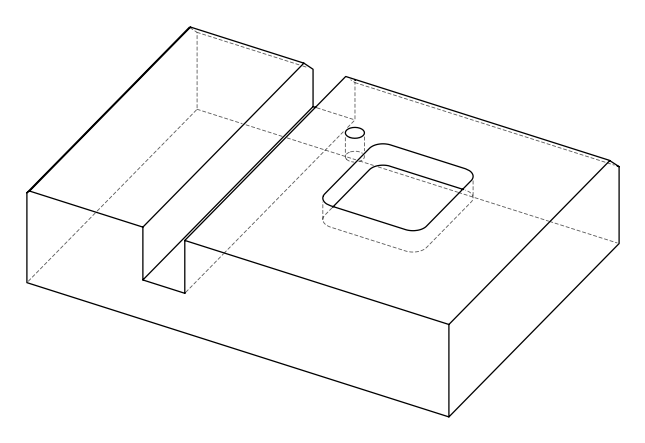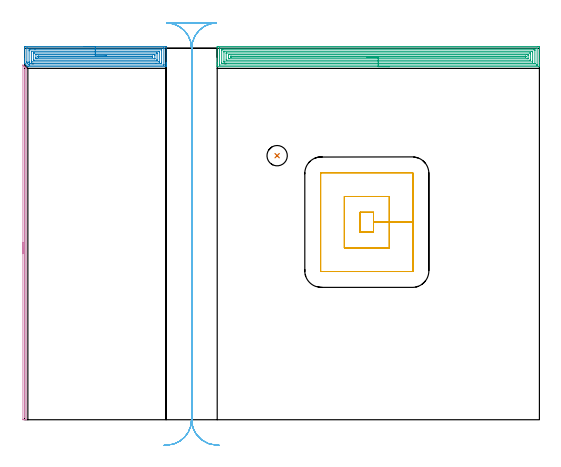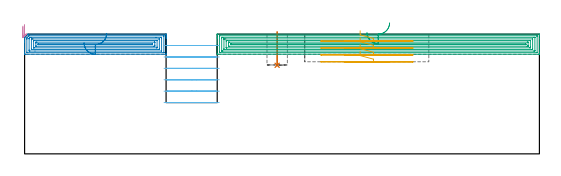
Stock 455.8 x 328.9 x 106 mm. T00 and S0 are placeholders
(PLAN: 6 operations, 3 tool changes, 45.6 min)
(1 INDEXABLE_INSERT_DRILL_BLIND_HOLE_FROM_SOLID | STEP1POCKET | NXT0302_007 | 0.12 min | 6957 mm3)
(2 AREA_MILL | FG_CHAMFER_SURFACE | UGT0205_001 | 7.24 min | 21059 mm3)
(3 AREA_MILL_1 | FG_CHAMFER_SURFACE_1 | UGT0205_001 | 16.21 min | 46405 mm3)
(4 AREA_MILL_2 | FG_CHAMFER_SURFACE_2 | UGT0205_001 | 5.13 min | 1311 mm3)
(5 MILL_RECTANGULAR_POCKET | POCKET_RECTANGULAR_STRAIGHT | UGT0201_006 | Follow Part, ap 7, ae 75% | 5.4 min | 306276 mm3)
(6 MILL_RECTANGULAR_SLOT | SLOT_RECTANGULAR | UGT0201_009 | Follow Part, ap 11.25, ae 75% | 11.53 min | 898715 mm3)
(TOOL NXT0302_007 | Index. Insert Drill 18mm [880-D1800L25-05] | D18 PA176 FL90 Z2)
(TOOL UGT0205_001 | Chamfer Mill 20 x 3 x 45 deg. | D20 FL50 Z2)
(TOOL UGT0201_006 | End Mill 28 mm | D28 FL25 Z2)
(TOOL UGT0201_009 | End Mill 45 mm | D45 FL63 Z6)
(OP 1 INDEXABLE_INSERT_DRILL_BLIND_HOLE_FROM_SOLID)
G17 G21 G94 G90
T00 M6
G54
G17 G0 G90 X223.6 Y233.8 S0 M3
G43 Z116. H1
G94 G81 G98 Z78.4 F250. R108.
G80
M5
M2
(OP 2 AREA_MILL)
G17 G21 G94 G90
T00 M6
G54
G17 G0 G90 X52.65 Y330.4 S1061 M3
G43 Z116. H0
Z98.2
G94 G1 X52.688 Z97.328 F250.
X52.802 Z96.464
X52.991 Z95.612
X53.253 Z94.78
X53.587 Z93.974
X53.99 Z93.2
X54.458 Z92.464
X54.99 Z91.772
X55.579 Z91.129
X56.222 Z90.54
X56.914 Z90.009
X57.65 Z89.54
X58.424 Z89.137
X59.23 Z88.803
X60.062 Z88.541
X60.914 Z88.352
X61.778 Z88.238
X62.65 Z88.2
X124.691
X125.088 Y330.395 Z88.203
X125.29 Y330.392 Z88.206
X125.3 Y330.185 Z88.412
Y316.353 Z102.242
Y315.75 Z102.844
Y315.187 Z103.41
Y314.865 Z103.731
Y314.302 Z104.294
Y313.981 Z104.614
Y313.337 Z105.262
Y312.961 Z105.639
Y312.619 Z105.971
X125.292 Y312.603 Z105.988
X125.138 Y312.6 Z106.
X3.287
X2.897 Y312.606 Z105.991
X2.795 Y312.706 Z105.892
X2.475 Y313.025 Z105.575
X0.311 Y315.188 Z103.41
X0.19 Y315.308 Z103.289
X0.014 Y315.488 Z103.11
X0.003 Y315.505 Z103.093
X0.001 Y315.529 Z103.07
X0. Y315.539 Z103.06
Y316.635 Z101.96
Y318.726 Z99.872
Y319.288 Z99.306
Y319.892 Z98.704
Y329.301 Z89.296
X0.005 Y329.904 Z88.693
X0.009 Y330.392 Z88.206
X0.114 Y330.394 Z88.204
X0.609 Y330.4 Z88.2
X62.65
Y328.986 Z89.614
X123.128 Y328.985 Z89.615
X123.221 Y328.984 Z89.616
X123.268 Y328.982 Z89.618
X123.285 Y328.979 Z89.621
X123.29 Y328.97 Z89.63
X123.294 Y328.863 Z89.737
X123.299 Y328.63 Z89.97
Y314.475 Z104.125
X123.295 Y314.085 Z104.515
X123.29 Y314.034 Z104.566
X123.286 Y314.02 Z104.58
X123.28 Y314.019 Z104.581
X123.228 Y314.016 Z104.584
X123.121 Y314.015 Z104.585
X122.906 Y314.014 Z104.586
X4.145 Y314.015 Z104.585
X4.039 Y314.018 Z104.582
X3.987 Y314.021 Z104.579
X3.923 Y314.039 Z104.561
X3.495 Y314.458 Z104.142
X3.287 Y314.663 Z103.937
X3.084 Y314.865 Z103.735
X2.394 Y315.557 Z103.043
X2.205 Y315.75 Z102.85
X2.018 Y315.943 Z102.657
X2.007 Y316.133 Z102.467
X2.002 Y316.635 Z101.965
X2. Y317.025 Z101.575
X2.001 Y328.525 Z90.075
X2.005 Y328.916 Z89.684
X2.01 Y328.967 Z89.633
X2.013 Y328.98 Z89.62
X2.02 Y328.981 Z89.619
X2.072 Y328.984 Z89.616
X2.179 Y328.985 Z89.615
X2.394 Y328.986 Z89.614
X62.65
Y327.571 Z91.029
X121.121
X121.229 Y327.57 Z91.03
X121.267 Y327.567 Z91.033
X121.282 Y327.566 Z91.034
X121.29 Y327.545 Z91.055
X121.295 Y327.428 Z91.172
X121.298 Y327.25 Z91.35
X121.3 Y327.073 Z91.527
Y316.457 Z102.143
X121.295 Y315.75 Z102.85
X121.291 Y315.581 Z103.019
X121.274 Y315.435 Z103.165
X121.121 Y315.434 Z103.166
X120.551 Y315.43 Z103.17
X116.33 Y315.428 Z103.172
X5.965 Y315.429 Z103.171
X5.393 Y315.432 Z103.168
X5.072 Y315.436 Z103.164
X4.971 Y315.44 Z103.16
X4.865 Y315.542 Z103.058
X4.652 Y315.75 Z102.85
X4.179 Y316.221 Z102.379
X4.079 Y316.326 Z102.274
X4.032 Y316.379 Z102.221
X4.01 Y316.408 Z102.192
X4.007 Y316.457 Z102.143
X4.002 Y316.635 Z101.965
X4. Y316.812 Z101.788
Y326.543 Z92.057
X4.005 Y327.25 Z91.35
X4.009 Y327.419 Z91.181
X4.026 Y327.565 Z91.035
X4.179 Y327.566 Z91.034
X4.749 Y327.57 Z91.03
X9.204 Y327.572 Z91.028
X62.65 Y327.571 Z91.029
Y326.157 Z92.443
X118.653
X119.194 Y326.155 Z92.445
X119.251 Y326.153 Z92.447
X119.284 Y326.151 Z92.449
X119.29 Y326.113 Z92.487
X119.294 Y325.915 Z92.685
X119.3 Y325.516 Z93.084
X119.299 Y317.094 Z101.506
X119.297 Y316.882 Z101.718
X119.294 Y316.856 Z101.744
X119.29 Y316.85 Z101.75
X119.281 Y316.847 Z101.753
X119.223 Y316.844 Z101.756
X119.125 Y316.843 Z101.757
X6.647
X6.106 Y316.845 Z101.755
X6.049 Y316.847 Z101.753
X6.016 Y316.849 Z101.751
X6.01 Y316.887 Z101.713
X6.006 Y317.085 Z101.515
X6. Y317.484 Z101.116
X6.001 Y325.906 Z92.694
X6.003 Y326.118 Z92.482
X6.006 Y326.144 Z92.456
X6.01 Y326.15 Z92.45
X6.019 Y326.153 Z92.447
X6.077 Y326.156 Z92.444
X6.175 Y326.157 Z92.443
X62.65
Y324.743 Z93.857
X116.805 Y324.742 Z93.858
X117.102 Y324.739 Z93.861
X117.29 Y324.736 Z93.864
X117.294 Y324.687 Z93.913
X117.297 Y324.596 Z94.004
X117.3 Y323.959 Z94.641
X117.299 Y318.404 Z100.196
X117.298 Y318.324 Z100.276
X117.294 Y318.285 Z100.315
X117.291 Y318.27 Z100.33
X117.249 Y318.264 Z100.336
X116.954 Y318.259 Z100.341
X116.805 Y318.257 Z100.343
X8.495 Y318.258 Z100.342
X8.198 Y318.261 Z100.339
X8.01 Y318.264 Z100.336
X8.006 Y318.313 Z100.287
X8.003 Y318.404 Z100.196
X8. Y319.041 Z99.559
X8.001 Y324.596 Z94.004
X8.002 Y324.676 Z93.924
X8.006 Y324.715 Z93.885
X8.009 Y324.73 Z93.87
X8.051 Y324.736 Z93.864
X8.346 Y324.741 Z93.859
X8.495 Y324.743 Z93.857
X62.65
Y323.329 Z95.271
X114.366 Z95.272
X114.872 Y323.326 Z95.274
X115.265 Y323.322 Z95.278
X115.29 Y323.319 Z95.281
X115.296 Y323.292 Z95.308
X115.299 Y322.827 Z95.773
X115.3 Y322.403 Z96.197
X115.298 Y319.751 Z98.85
X115.293 Y319.689 Z98.911
X115.289 Y319.677 Z98.923
X115.282 Y319.675 Z98.925
X115.252 Y319.673 Z98.927
X115.125 Y319.672 Z98.928
X114.872 Y319.671 Z98.929
X10.934 Y319.672 Z98.928
X10.428 Y319.674 Z98.926
X10.035 Y319.678 Z98.922
X10.01 Y319.681 Z98.919
X10.004 Y319.708 Z98.892
X10.001 Y320.173 Z98.427
X10. Y320.597 Z98.003
X10.002 Y323.25 Z95.35
X10.007 Y323.311 Z95.289
X10.011 Y323.323 Z95.277
X10.018 Y323.325 Z95.275
X10.048 Y323.327 Z95.273
X10.175 Y323.328 Z95.272
X10.428 Y323.329 Z95.271
X62.65
Y321.915 Z96.685
X113.115 Y321.914 Z96.686
X113.278 Y321.908 Z96.692
X113.294 Y321.856 Z96.744
X113.298 Y321.837 Z96.763
X113.3 Y321.731 Z96.869
X113.298 Y321.394 Z97.206
X113.296 Y321.289 Z97.311
X113.286 Y321.092 Z97.508
X113.031 Y321.085 Z97.515
X12.185 Y321.086 Z97.514
X12.022 Y321.092 Z97.508
X12.006 Y321.144 Z97.456
X12.002 Y321.163 Z97.437
X12. Y321.269 Z97.331
X12.001 Y321.395 Z97.205
X12.01 Y321.87 Z96.73
X12.017 Y321.909 Z96.691
X12.022 Y321.912 Z96.688
X12.048 Y321.914 Z96.686
X62.65 Y321.915 Z96.685
X63.522 Z96.723
X64.386 Z96.837
X65.238 Z97.026
X66.07 Z97.288
X66.876 Z97.622
X67.65 Z98.025
X68.386 Z98.494
X69.078 Z99.025
X69.721 Z99.614
X70.31 Z100.257
X70.842 Z100.95
X71.31 Z101.685
X71.713 Z102.459
X72.047 Z103.265
X72.309 Z104.097
X72.498 Z104.949
X72.612 Z105.814
X72.65 Z106.685
G0 Z116.
M5
M2
(OP 3 AREA_MILL_1)
G17 G21 G94 G90
T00 M6
G54
G17 G0 G90 X323.15 Y312.6 S1061 M3
G43 Z116. H0
G94 G1 X323.112 Z115.128 F250.
X322.998 Z114.263
X322.809 Z113.412
X322.547 Z112.58
X322.213 Z111.774
X321.81 Z111.
X321.342 Z110.264
X320.81 Z109.572
X320.221 Z108.929
X319.578 Z108.339
X318.886 Z107.808
X318.15 Z107.34
X317.376 Z106.937
X316.57 Z106.603
X315.738 Z106.341
X314.886 Z106.152
X314.022 Z106.038
X313.15 Z106.
X170.671
X170.508 Y312.603 Z105.988
X170.5 Y312.62 Z105.97
Y312.979 Z105.621
Y313.305 Z105.294
Y313.981 Z104.614
Y315.203 Z103.394
Y315.75 Z102.844
Y316.361 Z102.234
Y329.631 Z88.967
X170.503 Y329.904 Z88.693
X170.509 Y330.392 Z88.206
X170.622 Y330.395 Z88.203
X171.117 Y330.4 Z88.2
X454.682
X455.183 Y330.399 Z88.201
X455.678 Y330.395 Z88.203
X455.791 Y330.392 Z88.206
X455.796 Y329.904 Z88.693
X455.8 Y329.293 Z89.305
Y316.361 Z102.234
Y313.981 Z104.614
Y313.305 Z105.294
Y312.979 Z105.621
Y312.62 Z105.97
X455.792 Y312.602 Z105.988
X455.63 Y312.6 Z106.
X313.15
Y314.014 Z104.586
X172.869 Y314.015 Z104.585
X172.51 Y314.028 Z104.572
X172.505 Y314.138 Z104.462
X172.501 Y314.38 Z104.22
Y328.534 Z90.066
X172.507 Y328.934 Z89.666
X172.511 Y328.98 Z89.62
X172.529 Y328.982 Z89.618
X172.582 Y328.985 Z89.615
X172.689 Y328.986 Z89.614
X172.904
X453.431 Y328.985 Z89.615
X453.79 Y328.972 Z89.628
X453.795 Y328.862 Z89.738
X453.799 Y328.62 Z89.98
Y314.466 Z104.134
X453.793 Y314.066 Z104.534
X453.789 Y314.02 Z104.58
X453.771 Y314.018 Z104.582
X453.718 Y314.015 Z104.585
X453.611 Y314.014 Z104.586
X453.396
X313.15
Y315.428 Z103.172
X175.584 Y315.429 Z103.171
X175.014 Y315.43 Z103.17
X174.69 Y315.433 Z103.167
X174.583 Y315.435 Z103.165
X174.51 Y315.442 Z103.158
X174.506 Y315.562 Z103.038
X174.502 Y315.75 Z102.85
X174.5 Y315.938 Z102.662
X174.501 Y327.438 Z91.162
X174.504 Y327.501 Z91.099
X174.51 Y327.55 Z91.05
X174.516 Y327.565 Z91.035
X174.529 Y327.566 Z91.034
X174.69 Y327.569 Z91.031
X175.259 Y327.571 Z91.029
X175.584
X450.716
X451.286 Y327.57 Z91.03
X451.61 Y327.567 Z91.033
X451.717 Y327.564 Z91.036
X451.79 Y327.558 Z91.042
X451.794 Y327.438 Z91.162
X451.798 Y327.25 Z91.35
X451.8 Y327.062 Z91.538
X451.799 Y315.562 Z103.038
X451.796 Y315.499 Z103.101
X451.79 Y315.45 Z103.15
X451.784 Y315.435 Z103.165
X451.771 Y315.434 Z103.166
X451.61 Y315.431 Z103.169
X451.041 Y315.429 Z103.171
X450.716 Y315.428 Z103.172
X313.15
Y316.843 Z101.757
X177.16
X176.614 Y316.844 Z101.756
X176.558 Y316.846 Z101.754
X176.521 Y316.849 Z101.751
X176.51 Y316.854 Z101.746
X176.507 Y316.877 Z101.723
X176.502 Y317.083 Z101.517
X176.5 Y317.496 Z101.104
Y325.481 Z93.119
X176.503 Y325.912 Z92.688
X176.508 Y326.127 Z92.473
X176.51 Y326.148 Z92.452
X176.531 Y326.151 Z92.449
X176.59 Y326.155 Z92.445
X176.688 Y326.157 Z92.443
X449.14
X449.686 Y326.156 Z92.444
X449.742 Y326.154 Z92.446
X449.779 Y326.151 Z92.449
X449.79 Y326.146 Z92.454
X449.793 Y326.123 Z92.477
X449.798 Y325.917 Z92.683
X449.8 Y325.504 Z93.096
Y317.519 Z101.081
X449.797 Y317.088 Z101.512
X449.792 Y316.873 Z101.727
X449.79 Y316.852 Z101.748
X449.769 Y316.849 Z101.751
X449.71 Y316.845 Z101.755
X449.612 Y316.843 Z101.757
X313.15
Y318.257 Z100.343
X179.008 Y318.258 Z100.342
X178.712 Y318.261 Z100.339
X178.522 Y318.264 Z100.336
X178.51 Y318.312 Z100.288
X178.507 Y318.404 Z100.196
X178.5 Y319.054 Z99.546
X178.501 Y324.596 Z94.004
X178.502 Y324.677 Z93.923
X178.506 Y324.717 Z93.883
X178.509 Y324.732 Z93.868
X178.564 Y324.736 Z93.864
X178.86 Y324.741 Z93.859
X179.009 Y324.743 Z93.857
X447.292 Y324.742 Z93.858
X447.588 Y324.739 Z93.861
X447.778 Y324.736 Z93.864
X447.79 Y324.688 Z93.912
X447.793 Y324.596 Z94.004
X447.8 Y323.946 Z94.654
X447.799 Y318.404 Z100.196
X447.798 Y318.323 Z100.277
X447.794 Y318.283 Z100.317
X447.791 Y318.268 Z100.332
X447.736 Y318.264 Z100.336
X447.44 Y318.259 Z100.341
X447.291 Y318.257 Z100.343
X313.15
Y319.671 Z98.929
X181.45 Y319.672 Z98.928
X180.943 Y319.674 Z98.926
X180.55 Y319.678 Z98.922
X180.51 Y319.681 Z98.919
X180.504 Y319.723 Z98.877
X180.501 Y320.173 Z98.427
X180.5 Y320.612 Z97.988
X180.501 Y322.827 Z95.773
X180.505 Y323.261 Z95.339
X180.51 Y323.322 Z95.278
X180.564 Y323.324 Z95.276
X180.69 Y323.327 Z95.273
X180.943 Y323.328 Z95.272
X181.33 Y323.329 Z95.271
X444.85 Y323.328 Z95.272
X445.357 Y323.326 Z95.274
X445.75 Y323.322 Z95.278
X445.79 Y323.319 Z95.281
X445.796 Y323.277 Z95.323
X445.799 Y322.827 Z95.773
X445.8 Y322.388 Z96.212
X445.798 Y320.173 Z98.427
X445.795 Y319.739 Z98.861
X445.79 Y319.678 Z98.922
X445.736 Y319.676 Z98.924
X445.61 Y319.673 Z98.927
X445.357 Y319.672 Z98.928
X444.97 Y319.671 Z98.929
X313.15
Y321.085 Z97.515
X182.73 Y321.086 Z97.514
X182.701
X182.534 Y321.092 Z97.508
X182.51 Y321.146 Z97.454
X182.507 Y321.169 Z97.431
X182.502 Y321.284 Z97.316
X182.505 Y321.426 Z97.174
X182.52 Y321.908 Z96.692
X182.725 Y321.914 Z96.686
X182.758 Y321.915 Z96.685
X443.599 Y321.914 Z96.686
X443.766 Y321.908 Z96.692
X443.79 Y321.854 Z96.746
X443.793 Y321.831 Z96.769
X443.798 Y321.716 Z96.884
X443.794 Y321.386 Z97.214
X443.79 Y321.273 Z97.327
X443.77 Y321.092 Z97.508
X443.514 Y321.085 Z97.515
X313.15
X312.278 Z97.553
X311.414 Z97.667
X310.562 Z97.855
X309.73 Z98.118
X308.924 Z98.452
X308.15 Z98.854
X307.414 Z99.323
X306.722 Z99.854
X306.079 Z100.444
X305.49 Z101.087
X304.958 Z101.779
X304.49 Z102.515
X304.087 Z103.289
X303.753 Z104.095
X303.491 Z104.927
X303.302 Z105.778
X303.188 Z106.643
X303.15 Z107.515
G0 Z116.
M5
M2
(OP 4 AREA_MILL_2)
G17 G21 G94 G90
T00 M6
G54
G17 G0 G90 X-1.5 Y147. S1061 M3
G43 Z116. H0
Z113.1
G94 G1 Y147.038 Z112.228 F250.
Y147.152 Z111.364
Y147.341 Z110.512
Y147.603 Z109.68
Y147.937 Z108.874
Y148.34 Z108.1
Y148.808 Z107.364
Y149.339 Z106.672
Y149.929 Z106.029
Y150.572 Z105.44
Y151.264 Z104.908
Y152. Z104.44
Y152.774 Z104.037
Y153.58 Z103.703
Y154.412 Z103.441
Y155.263 Z103.252
Y156.128 Z103.138
Y157. Z103.1
Y313.754
X-1.495 Y313.974 Z103.103
X-1.493 Y313.982 Z103.105
X-1.473 Y313.974 Z103.125
X-1.118 Y313.618 Z103.482
X-0.939 Y313.441 Z103.657
X-0.878 Y313.378 Z103.721
X-0.705 Y313.205 Z103.894
X-0.643 Y313.144 Z103.954
X-0.58 Y313.08 Z104.019
X-0.41 Y312.91 Z104.189
X-0.346 Y312.848 Z104.25
X-0.282 Y312.783 Z104.317
X-0.115 Y312.615 Z104.484
X-0.05 Y312.551 Z104.546
X0.016 Y312.485 Z104.615
X0.18 Y312.32 Z104.779
X0.246 Y312.255 Z104.843
X0.313 Y312.187 Z104.912
X0.475 Y312.025 Z105.074
X0.543 Y311.959 Z105.139
X0.611 Y311.889 Z105.21
X0.77 Y311.73 Z105.369
X0.839 Y311.662 Z105.436
X1.328 Y311.171 Z105.928
X1.394 Y311.104 Z105.992
X1.4 Y310.698 Z106.
Y0.175
X1.397 Y0.01 Z105.988
X1.356 Y0.006 Z105.948
X0.962 Y0. Z105.561
X0.645 Z105.244
X-0.05 Z104.545
X-1.287 Z103.31
X-1.491 Y0.002 Z103.105
X-1.5 Y0.456 Z103.1
Y157.
X-0.086 Z104.514
Y308.946
X-0.082 Y309.804 Z104.518
X-0.081 Y309.835 Z104.519
X-0.05 Y310.048 Z104.55
X-0.02 Y309.804 Z104.58
X-0.017 Y309.771 Z104.583
X-0.014 Y308.91 Z104.586
Y3.266
X-0.017 Y2.409 Z104.583
X-0.018 Y2.377 Z104.582
X-0.05 Y2.075 Z104.55
X-0.082 Y2.409 Z104.518
X-0.084 Y2.442 Z104.516
X-0.086 Y3.302 Z104.514
Y157.
Y157.871 Z104.552
Y158.736 Z104.666
Y159.588 Z104.855
Y160.42 Z105.117
Y161.226 Z105.451
Y162. Z105.854
Y162.736 Z106.323
Y163.428 Z106.854
Y164.071 Z107.443
Y164.66 Z108.086
Y165.191 Z108.778
Y165.66 Z109.514
Y166.063 Z110.288
Y166.397 Z111.094
Y166.659 Z111.926
Y166.848 Z112.778
Y166.962 Z113.643
Y167. Z114.514
G0 Z116.
M5
M2
(OP 5 MILL_RECTANGULAR_POCKET)
G17 G21 G94 G90
T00 M6
G54
G17 G0 G90 X297.1 Y179.705 S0 M3
G43 Z116. H0
Z109.
G94 G1 Y166.2 Z105.381 F250.
X308.9 Z102.219
Y174.95 Z99.875
Y183.7 F500.
X297.1
Y166.2
X308.9
Y174.95
X322.9
Y197.7
X283.1
Y152.2
X322.9
Y174.95
X343.9
Y218.1
G3 X343.3 Y218.7 R0.6
G1 X262.7
G3 X262.1 Y218.1 R0.6
G1 Y131.8
G3 X262.7 Y131.2 R0.6
G1 X343.3
G3 X343.9 Y131.8 R0.6
G1 Y174.95
Y175.95
G0 X297.1 Y179.705 Z102.875
G1 Y166.2 Z99.256 F250.
X308.9 Z96.095
Y174.95 Z93.75
Y183.7 F500.
X297.1
Y166.2
X308.9
Y174.95
X322.9
Y197.7
X283.1
Y152.2
X322.9
Y174.95
X343.9
Y218.1
G3 X343.3 Y218.7 R0.6
G1 X262.7
G3 X262.1 Y218.1 R0.6
G1 Y131.8
G3 X262.7 Y131.2 R0.6
G1 X343.3
G3 X343.9 Y131.8 R0.6
G1 Y174.95
Y175.95
G0 X297.1 Y179.705 Z96.75
G1 Y166.2 Z93.131 F250.
X308.9 Z89.97
Y174.95 Z87.625
Y183.7 F500.
X297.1
Y166.2
X308.9
Y174.95
X322.9
Y197.7
X283.1
Y152.2
X322.9
Y174.95
X343.9
Y218.1
G3 X343.3 Y218.7 R0.6
G1 X262.7
G3 X262.1 Y218.1 R0.6
G1 Y131.8
G3 X262.7 Y131.2 R0.6
G1 X343.3
G3 X343.9 Y131.8 R0.6
G1 Y174.95
Y175.95
G0 X297.1 Y179.705 Z90.625
G1 Y166.2 Z87.006 F250.
X308.9 Z83.845
Y174.95 Z81.5
Y183.7 F500.
X297.1
Y166.2
X308.9
Y174.95
X322.9
Y197.7
X283.1
Y152.2
X322.9
Y174.95
X343.9
Y218.1
G3 X343.3 Y218.7 R0.6
G1 X262.7
G3 X262.1 Y218.1 R0.6
G1 Y131.8
G3 X262.7 Y131.2 R0.6
G1 X343.3
G3 X343.9 Y131.8 R0.6
G1 Y174.95
Y175.95
G0 Z116.
M5
M2
(OP 6 MILL_RECTANGULAR_SLOT)
G17 G21 G94 G90
T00 M6
G54
G17 G0 G90 X172.335 Y-22.625 S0 M3
G43 Z116. H0
Z95.9
G94 G1 X169.339 Y-22.47 F250.
G2 X152.323 Y-13.261 R22.5 F500.
X148.387 Y-4.157 R22.5 F443.
X148. Y0. R22.5 F371.
G1 Y305.819
Y328.9 F500.
G2 X165.893 Y350.923 R22.5
G1 X165.899 Y350.953
G3 X161.468 Y351.4 R22.5
G1 X134.364
G3 X129.917 Y350.949 R22.5
G1 X129.923 Y350.92
G2 X147.8 Y328.9 R22.5
G1 Y0.
G2 X126.462 Y-22.47 R22.5
G1 X123.466 Y-22.625 F250.
G0 X172.335 Z85.8
G1 X169.339 Y-22.47
G2 X152.323 Y-13.261 R22.5 F500.
X148.387 Y-4.157 R22.5 F443.
X148. Y0. R22.5 F371.
G1 Y305.819
Y328.9 F500.
G2 X169.829 Y351.39 R22.5
G1 X125.971
G2 X147.8 Y328.9 R22.5
G1 Y0.
G2 X126.461 Y-22.47 R22.5
G1 X123.465 Y-22.625 F250.
G0 X172.335 Z75.7
G1 X169.339 Y-22.47
G2 X152.323 Y-13.261 R22.5 F500.
X148.387 Y-4.157 R22.5 F443.
X148. Y0. R22.5 F371.
G1 Y305.819
Y328.9 F500.
G2 X169.829 Y351.39 R22.5
G1 X125.971
G2 X147.8 Y328.9 R22.5
G1 Y0.
G2 X126.461 Y-22.47 R22.5
G1 X123.465 Y-22.625 F250.
G0 X172.335 Z65.6
G1 X169.339 Y-22.47
G2 X152.323 Y-13.261 R22.5 F500.
X148.387 Y-4.157 R22.5 F443.
X148. Y0. R22.5 F371.
G1 Y305.819
Y328.9 F500.
G2 X169.829 Y351.39 R22.5
G1 X125.971
G2 X147.8 Y328.9 R22.5
G1 Y0.
G2 X126.461 Y-22.47 R22.5
G1 X123.465 Y-22.625 F250.
G0 X172.335 Z55.5
G1 X169.339 Y-22.47
G2 X152.323 Y-13.261 R22.5 F500.
X148.387 Y-4.157 R22.5 F443.
X148. Y0. R22.5 F371.
G1 Y305.819
Y328.9 F500.
G2 X169.829 Y351.39 R22.5
G1 X125.971
G2 X147.8 Y328.9 R22.5
G1 Y0.
G2 X126.461 Y-22.47 R22.5
G1 X123.465 Y-22.625 F250.
G0 X172.335 Z45.4
G1 X169.339 Y-22.47
G2 X152.323 Y-13.261 R22.5 F500.
X148.387 Y-4.157 R22.5 F443.
X148. Y0. R22.5 F371.
G1 Y305.819
Y328.9 F500.
G2 X169.829 Y351.39 R22.5
G1 X125.971
G2 X147.8 Y328.9 R22.5
G1 Y0.
G2 X126.461 Y-22.47 R22.5
G1 X123.465 Y-22.625 F250.
G0 Z116.
M5
M2
